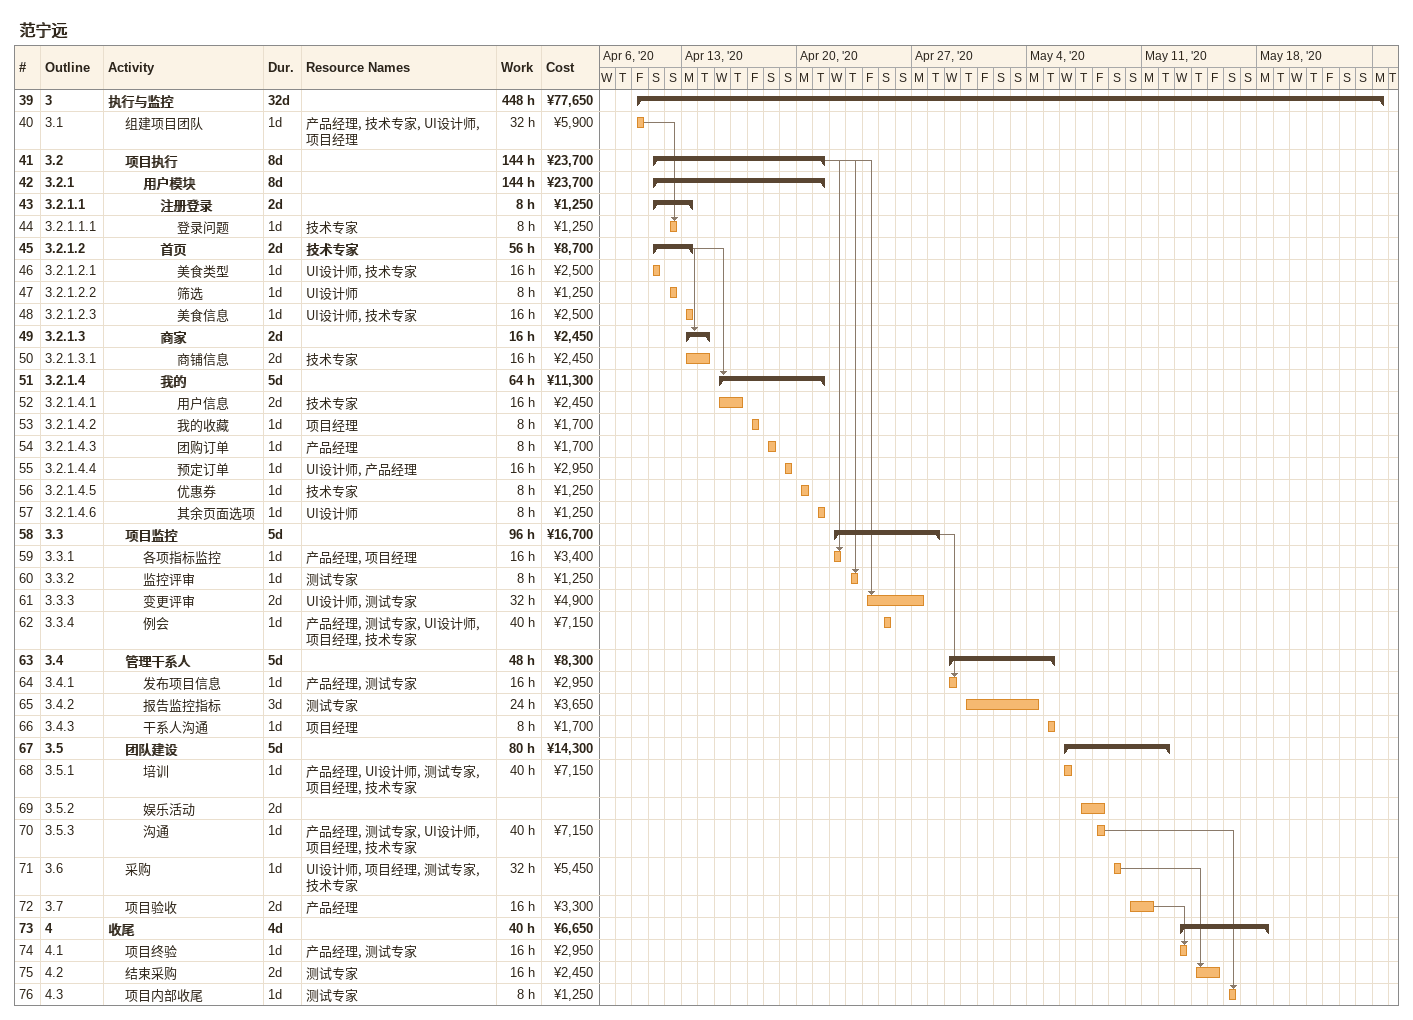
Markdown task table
范宁远

| ID | WBS | Task | Duration | Start | Finish | Predecessors | Resources | Work (h) | Cost (¥) |
|---|---|---|---|---|---|---|---|---|---|
| 39 | 3 | **执行与监控** | 32d | 2020-04-10 | 2020-05-25 |  |  | 448 | 77650 |
| 40 | 3.1 | 组建项目团队 | 1d | 2020-04-10 | 2020-04-10 |  | 产品经理, 技术专家, UI设计师, 项目经理 | 32 | 5900 |
| 41 | 3.2 | **项目执行** | 8d | 2020-04-11 | 2020-04-21 |  |  | 144 | 23700 |
| 42 | 3.2.1 | **用户模块** | 8d | 2020-04-11 | 2020-04-21 |  |  | 144 | 23700 |
| 43 | 3.2.1.1 | **注册登录** | 2d | 2020-04-11 | 2020-04-13 |  |  | 8 | 1250 |
| 44 | 3.2.1.1.1 | 登录问题 | 1d | 2020-04-12 | 2020-04-12 | 40 | 技术专家 | 8 | 1250 |
| 45 | 3.2.1.2 | **首页** | 2d | 2020-04-11 | 2020-04-13 |  | 技术专家 | 56 | 8700 |
| 46 | 3.2.1.2.1 | 美食类型 | 1d | 2020-04-11 | 2020-04-11 |  | UI设计师, 技术专家 | 16 | 2500 |
| 47 | 3.2.1.2.2 | 筛选 | 1d | 2020-04-12 | 2020-04-12 |  | UI设计师 | 8 | 1250 |
| 48 | 3.2.1.2.3 | 美食信息 | 1d | 2020-04-13 | 2020-04-13 |  | UI设计师, 技术专家 | 16 | 2500 |
| 49 | 3.2.1.3 | **商家** | 2d | 2020-04-13 | 2020-04-14 | 45 |  | 16 | 2450 |
| 50 | 3.2.1.3.1 | 商铺信息 | 2d | 2020-04-13 | 2020-04-14 |  | 技术专家 | 16 | 2450 |
| 51 | 3.2.1.4 | **我的** | 5d | 2020-04-15 | 2020-04-21 | 45 |  | 64 | 11300 |
| 52 | 3.2.1.4.1 | 用户信息 | 2d | 2020-04-15 | 2020-04-16 |  | 技术专家 | 16 | 2450 |
| 53 | 3.2.1.4.2 | 我的收藏 | 1d | 2020-04-17 | 2020-04-17 |  | 项目经理 | 8 | 1700 |
| 54 | 3.2.1.4.3 | 团购订单 | 1d | 2020-04-18 | 2020-04-18 |  | 产品经理 | 8 | 1700 |
| 55 | 3.2.1.4.4 | 预定订单 | 1d | 2020-04-19 | 2020-04-19 |  | UI设计师, 产品经理 | 16 | 2950 |
| 56 | 3.2.1.4.5 | 优惠券 | 1d | 2020-04-20 | 2020-04-20 |  | 技术专家 | 8 | 1250 |
| 57 | 3.2.1.4.6 | 其余页面选项 | 1d | 2020-04-21 | 2020-04-21 |  | UI设计师 | 8 | 1250 |
| 58 | 3.3 | **项目监控** | 5d | 2020-04-22 | 2020-04-28 |  |  | 96 | 16700 |
| 59 | 3.3.1 | 各项指标监控 | 1d | 2020-04-22 | 2020-04-22 | 41 | 产品经理, 项目经理 | 16 | 3400 |
| 60 | 3.3.2 | 监控评审 | 1d | 2020-04-23 | 2020-04-23 | 41 | 测试专家 | 8 | 1250 |
| 61 | 3.3.3 | 变更评审 | 2d | 2020-04-24 | 2020-04-27 | 41 | UI设计师, 测试专家 | 32 | 4900 |
| 62 | 3.3.4 | 例会 | 1d | 2020-04-25 | 2020-04-25 |  | 产品经理, 测试专家, UI设计师, 项目经理, 技术专家 | 40 | 7150 |
| 63 | 3.4 | **管理干系人** | 5d | 2020-04-29 | 2020-05-05 |  |  | 48 | 8300 |
| 64 | 3.4.1 | 发布项目信息 | 1d | 2020-04-29 | 2020-04-29 | 58 | 产品经理, 测试专家 | 16 | 2950 |
| 65 | 3.4.2 | 报告监控指标 | 3d | 2020-04-30 | 2020-05-04 |  | 测试专家 | 24 | 3650 |
| 66 | 3.4.3 | 干系人沟通 | 1d | 2020-05-05 | 2020-05-05 |  | 项目经理 | 8 | 1700 |
| 67 | 3.5 | **团队建设** | 5d | 2020-05-06 | 2020-05-12 |  |  | 80 | 14300 |
| 68 | 3.5.1 | 培训 | 1d | 2020-05-06 | 2020-05-06 |  | 产品经理, UI设计师, 测试专家, 项目经理, 技术专家 | 40 | 7150 |
| 69 | 3.5.2 | 娱乐活动 | 2d | 2020-05-07 | 2020-05-08 |  |  |  |  |
| 70 | 3.5.3 | 沟通 | 1d | 2020-05-08 | 2020-05-08 |  | 产品经理, 测试专家, UI设计师, 项目经理, 技术专家 | 40 | 7150 |
| 71 | 3.6 | 采购 | 1d | 2020-05-09 | 2020-05-09 |  | UI设计师, 项目经理, 测试专家, 技术专家 | 32 | 5450 |
| 72 | 3.7 | 项目验收 | 2d | 2020-05-10 | 2020-05-11 |  | 产品经理 | 16 | 3300 |
| 73 | 4 | **收尾** | 4d | 2020-05-13 | 2020-05-18 |  |  | 40 | 6650 |
| 74 | 4.1 | 项目终验 | 1d | 2020-05-13 | 2020-05-13 | 72 | 产品经理, 测试专家 | 16 | 2950 |
| 75 | 4.2 | 结束采购 | 2d | 2020-05-14 | 2020-05-15 | 71 | 测试专家 | 16 | 2450 |
| 76 | 4.3 | 项目内部收尾 | 1d | 2020-05-16 | 2020-05-16 | 70 | 测试专家 | 8 | 1250 |
